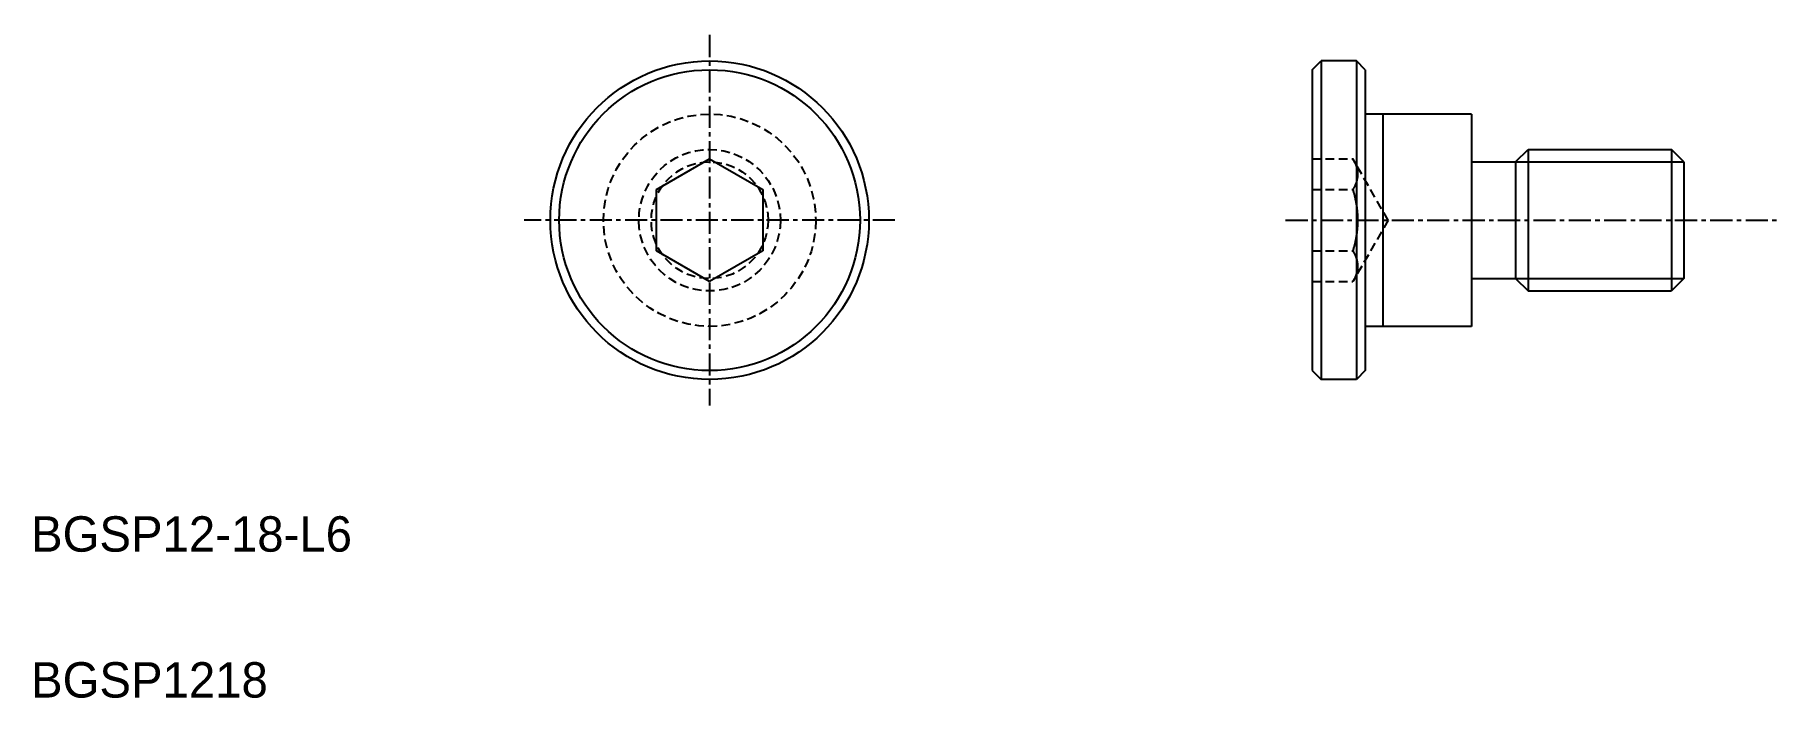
# Model space of a CAD drawing. Extents: x 127.6 to 226.2, y 138.4 to 175.9.
import ezdxf

# ---------------------------------------------------------------- set-up
doc = ezdxf.new("R2010")
doc.units = 0
doc.linetypes.add('CENTER', pattern=[2, 1.25, -0.25, 0.25, -0.25])
doc.linetypes.add('DASHED', pattern=[0.75, 0.5, -0.25])
doc.layers.get('0').update_dxf_attribs({"linetype": 'CONTINUOUS'})
doc.layers.add('CENTER', color=1, linetype='CENTER')

msp = doc.modelspace()

# ---------------------------------------------------------------- linework, layer by layer
at = {"color": 7, "linetype": 'CONTINUOUS'}
for p, q in [((199.73, 173.893), (200.23, 174.393)), ((199.73, 173.893), (199.73, 156.893)), ((200.23, 174.393), (200.23, 156.393)), ((202.23, 174.393), (200.23, 174.393)), ((202.23, 174.393), (202.23, 156.393)), ((202.73, 173.893), (202.23, 174.393)), ((202.73, 173.893), (202.73, 156.893)), ((208.73, 171.393), (202.73, 171.393)), ((203.73, 171.393), (203.73, 159.393)), ((208.73, 171.393), (208.73, 159.393)), ((162.681, 167.125), (165.681, 168.857)), ((165.681, 168.857), (168.681, 167.125)), ((211.23, 168.693), (211.93, 169.393)), ((211.93, 169.393), (220.03, 169.393)), ((211.93, 169.393), (211.93, 161.393)), ((220.73, 168.693), (220.03, 169.393)), ((220.03, 169.393), (220.03, 161.393)), ((208.73, 168.693), (211.23, 168.693)), ((211.23, 168.693), (211.23, 162.093)), ((220.73, 168.693), (220.73, 162.093)), ((162.681, 163.661), (162.681, 167.125)), ((168.681, 167.125), (168.681, 163.661)), ((165.681, 161.929), (162.681, 163.661)), ((168.681, 163.661), (165.681, 161.929)), ((208.73, 162.093), (211.23, 162.093)), ((211.23, 162.093), (211.93, 161.393)), ((220.73, 162.093), (220.03, 161.393)), ((211.93, 161.393), (220.03, 161.393)), ((208.73, 159.393), (202.73, 159.393)), ((199.73, 156.893), (200.23, 156.393)), ((202.23, 156.393), (200.23, 156.393)), ((202.73, 156.893), (202.23, 156.393))]:
    msp.add_line(p, q, dxfattribs=at)
at = {"color": 3, "linetype": 'DASHED'}
for p, q in [((199.73, 168.857), (202.03, 168.857)), ((204.03, 165.393), (202.03, 168.857)), ((199.73, 167.125), (202.03, 167.125)), ((204.03, 165.393), (202.03, 161.929)), ((199.73, 163.661), (202.03, 163.661)), ((199.73, 161.929), (202.03, 161.929))]:
    msp.add_line(p, q, dxfattribs=at)
at = {"color": 3, "linetype": 'CONTINUOUS'}
for p, q in [((211.23, 168.693), (220.73, 168.693)), ((211.23, 162.093), (220.73, 162.093))]:
    msp.add_line(p, q, dxfattribs=at)
at = {"color": 3, "linetype": 'DASHED'}
for points in [[(202.03, 168.857, 0), (202.041, 168.837, 0), (202.053, 168.816, 0), (202.064, 168.795, 0), (202.076, 168.775, 0), (202.086, 168.755, 0), (202.097, 168.734, 0), (202.107, 168.715, 0), (202.116, 168.695, 0), (202.126, 168.675, 0), (202.135, 168.656, 0), (202.144, 168.636, 0), (202.153, 168.617, 0), (202.161, 168.598, 0), (202.169, 168.579, 0), (202.177, 168.561, 0), (202.185, 168.542, 0), (202.192, 168.523, 0), (202.199, 168.505, 0), (202.206, 168.487, 0), (202.212, 168.468, 0), (202.218, 168.45, 0), (202.224, 168.432, 0), (202.23, 168.414, 0), (202.235, 168.396, 0), (202.241, 168.378, 0), (202.246, 168.361, 0), (202.251, 168.343, 0), (202.255, 168.325, 0), (202.259, 168.308, 0), (202.263, 168.291, 0), (202.267, 168.273, 0), (202.271, 168.256, 0), (202.274, 168.238, 0), (202.277, 168.221, 0), (202.28, 168.204, 0), (202.283, 168.187, 0), (202.285, 168.17, 0), (202.287, 168.153, 0), (202.289, 168.136, 0), (202.291, 168.119, 0), (202.293, 168.102, 0), (202.294, 168.085, 0), (202.295, 168.068, 0), (202.296, 168.051, 0), (202.297, 168.034, 0), (202.297, 168.017, 0), (202.297, 168, 0), (202.297, 167.983, 0), (202.297, 167.966, 0), (202.297, 167.949, 0), (202.296, 167.932, 0), (202.295, 167.915, 0), (202.294, 167.898, 0), (202.293, 167.881, 0), (202.291, 167.864, 0), (202.289, 167.847, 0), (202.287, 167.83, 0), (202.285, 167.813, 0), (202.283, 167.796, 0), (202.28, 167.779, 0), (202.277, 167.762, 0), (202.274, 167.744, 0), (202.271, 167.727, 0), (202.267, 167.71, 0), (202.263, 167.692, 0), (202.259, 167.675, 0), (202.255, 167.657, 0), (202.251, 167.64, 0), (202.246, 167.622, 0), (202.241, 167.604, 0), (202.235, 167.587, 0), (202.23, 167.569, 0), (202.224, 167.551, 0), (202.218, 167.533, 0), (202.212, 167.515, 0), (202.206, 167.496, 0), (202.199, 167.478, 0), (202.192, 167.46, 0), (202.185, 167.441, 0), (202.177, 167.422, 0), (202.169, 167.404, 0), (202.161, 167.385, 0), (202.153, 167.366, 0), (202.144, 167.346, 0), (202.135, 167.327, 0), (202.126, 167.308, 0), (202.116, 167.288, 0), (202.107, 167.268, 0), (202.097, 167.248, 0), (202.086, 167.228, 0), (202.076, 167.208, 0), (202.064, 167.188, 0), (202.053, 167.167, 0), (202.041, 167.146, 0), (202.03, 167.125, 0)], [(202.03, 167.125, 0), (202.041, 167.084, 0), (202.053, 167.042, 0), (202.064, 167.001, 0), (202.076, 166.96, 0), (202.086, 166.92, 0), (202.097, 166.879, 0), (202.107, 166.84, 0), (202.116, 166.8, 0), (202.126, 166.761, 0), (202.135, 166.722, 0), (202.144, 166.683, 0), (202.153, 166.645, 0), (202.161, 166.607, 0), (202.169, 166.569, 0), (202.177, 166.532, 0), (202.185, 166.494, 0), (202.192, 166.457, 0), (202.199, 166.42, 0), (202.206, 166.384, 0), (202.212, 166.347, 0), (202.218, 166.311, 0), (202.224, 166.275, 0), (202.23, 166.239, 0), (202.235, 166.203, 0), (202.241, 166.167, 0), (202.246, 166.132, 0), (202.251, 166.097, 0), (202.255, 166.061, 0), (202.259, 166.026, 0), (202.263, 165.992, 0), (202.267, 165.957, 0), (202.271, 165.922, 0), (202.274, 165.887, 0), (202.277, 165.853, 0), (202.28, 165.819, 0), (202.283, 165.784, 0), (202.285, 165.75, 0), (202.287, 165.716, 0), (202.289, 165.682, 0), (202.291, 165.648, 0), (202.293, 165.614, 0), (202.294, 165.58, 0), (202.295, 165.546, 0), (202.296, 165.512, 0), (202.297, 165.478, 0), (202.297, 165.444, 0), (202.297, 165.41, 0), (202.297, 165.376, 0), (202.297, 165.343, 0), (202.297, 165.309, 0), (202.296, 165.275, 0), (202.295, 165.241, 0), (202.294, 165.207, 0), (202.293, 165.173, 0), (202.291, 165.139, 0), (202.289, 165.105, 0), (202.287, 165.071, 0), (202.285, 165.037, 0), (202.283, 165.003, 0), (202.28, 164.968, 0), (202.277, 164.934, 0), (202.274, 164.899, 0), (202.271, 164.865, 0), (202.267, 164.83, 0), (202.263, 164.795, 0), (202.259, 164.76, 0), (202.255, 164.725, 0), (202.251, 164.69, 0), (202.246, 164.655, 0), (202.241, 164.619, 0), (202.235, 164.584, 0), (202.23, 164.548, 0), (202.224, 164.512, 0), (202.218, 164.476, 0), (202.212, 164.44, 0), (202.206, 164.403, 0), (202.199, 164.366, 0), (202.192, 164.33, 0), (202.185, 164.292, 0), (202.177, 164.255, 0), (202.169, 164.218, 0), (202.161, 164.18, 0), (202.153, 164.142, 0), (202.144, 164.103, 0), (202.135, 164.065, 0), (202.126, 164.026, 0), (202.116, 163.987, 0), (202.107, 163.947, 0), (202.097, 163.907, 0), (202.086, 163.867, 0), (202.076, 163.827, 0), (202.064, 163.786, 0), (202.053, 163.745, 0), (202.041, 163.703, 0), (202.03, 163.661, 0)], [(202.03, 163.661, 0), (202.041, 163.64, 0), (202.053, 163.62, 0), (202.064, 163.599, 0), (202.076, 163.579, 0), (202.086, 163.558, 0), (202.097, 163.538, 0), (202.107, 163.518, 0), (202.116, 163.499, 0), (202.126, 163.479, 0), (202.135, 163.46, 0), (202.144, 163.44, 0), (202.153, 163.421, 0), (202.161, 163.402, 0), (202.169, 163.383, 0), (202.177, 163.364, 0), (202.185, 163.346, 0), (202.192, 163.327, 0), (202.199, 163.309, 0), (202.206, 163.29, 0), (202.212, 163.272, 0), (202.218, 163.254, 0), (202.224, 163.236, 0), (202.23, 163.218, 0), (202.235, 163.2, 0), (202.241, 163.182, 0), (202.246, 163.165, 0), (202.251, 163.147, 0), (202.255, 163.129, 0), (202.259, 163.112, 0), (202.263, 163.094, 0), (202.267, 163.077, 0), (202.271, 163.06, 0), (202.274, 163.042, 0), (202.277, 163.025, 0), (202.28, 163.008, 0), (202.283, 162.991, 0), (202.285, 162.974, 0), (202.287, 162.957, 0), (202.289, 162.939, 0), (202.291, 162.922, 0), (202.293, 162.905, 0), (202.294, 162.888, 0), (202.295, 162.872, 0), (202.296, 162.855, 0), (202.297, 162.838, 0), (202.297, 162.821, 0), (202.297, 162.804, 0), (202.297, 162.787, 0), (202.297, 162.77, 0), (202.297, 162.753, 0), (202.296, 162.736, 0), (202.295, 162.719, 0), (202.294, 162.702, 0), (202.293, 162.685, 0), (202.291, 162.668, 0), (202.289, 162.651, 0), (202.287, 162.634, 0), (202.285, 162.617, 0), (202.283, 162.6, 0), (202.28, 162.583, 0), (202.277, 162.566, 0), (202.274, 162.548, 0), (202.271, 162.531, 0), (202.267, 162.514, 0), (202.263, 162.496, 0), (202.259, 162.479, 0), (202.255, 162.461, 0), (202.251, 162.444, 0), (202.246, 162.426, 0), (202.241, 162.408, 0), (202.235, 162.39, 0), (202.23, 162.373, 0), (202.224, 162.355, 0), (202.218, 162.337, 0), (202.212, 162.318, 0), (202.206, 162.3, 0), (202.199, 162.282, 0), (202.192, 162.263, 0), (202.185, 162.245, 0), (202.177, 162.226, 0), (202.169, 162.207, 0), (202.161, 162.188, 0), (202.153, 162.169, 0), (202.144, 162.15, 0), (202.135, 162.131, 0), (202.126, 162.112, 0), (202.116, 162.092, 0), (202.107, 162.072, 0), (202.097, 162.052, 0), (202.086, 162.032, 0), (202.076, 162.012, 0), (202.064, 161.992, 0), (202.053, 161.971, 0), (202.041, 161.95, 0), (202.03, 161.929, 0)]]:
    msp.add_polyline3d(points, dxfattribs=at)
at = {"color": 7, "linetype": 'CONTINUOUS'}
for radius in [9, 8.5]:
    msp.add_circle((165.681, 165.393), radius, dxfattribs=at)
at = {"color": 3, "linetype": 'DASHED'}
for radius in [6, 4, 3.3]:
    msp.add_circle((165.681, 165.393), radius, dxfattribs=at)
at = {"layer": 'CENTER', "color": 1, "linetype": 'CENTER'}
for p, q in [((165.681, 175.866), (165.681, 154.921)), ((176.153, 165.393), (155.208, 165.393)), ((198.23, 165.393), (226.23, 165.393))]:
    msp.add_line(p, q, dxfattribs=at)

# ---------------------------------------------------------------- texts
at = {"color": 7, "linetype": 'CONTINUOUS'}
for s, p in [('BGSP12-18-L6', (127.333, 146.66)), ('BGSP1218', (127.333, 138.414))]:
    msp.add_text(s, height=2, dxfattribs=at).set_placement(p)

doc.saveas('drawing.dxf')
